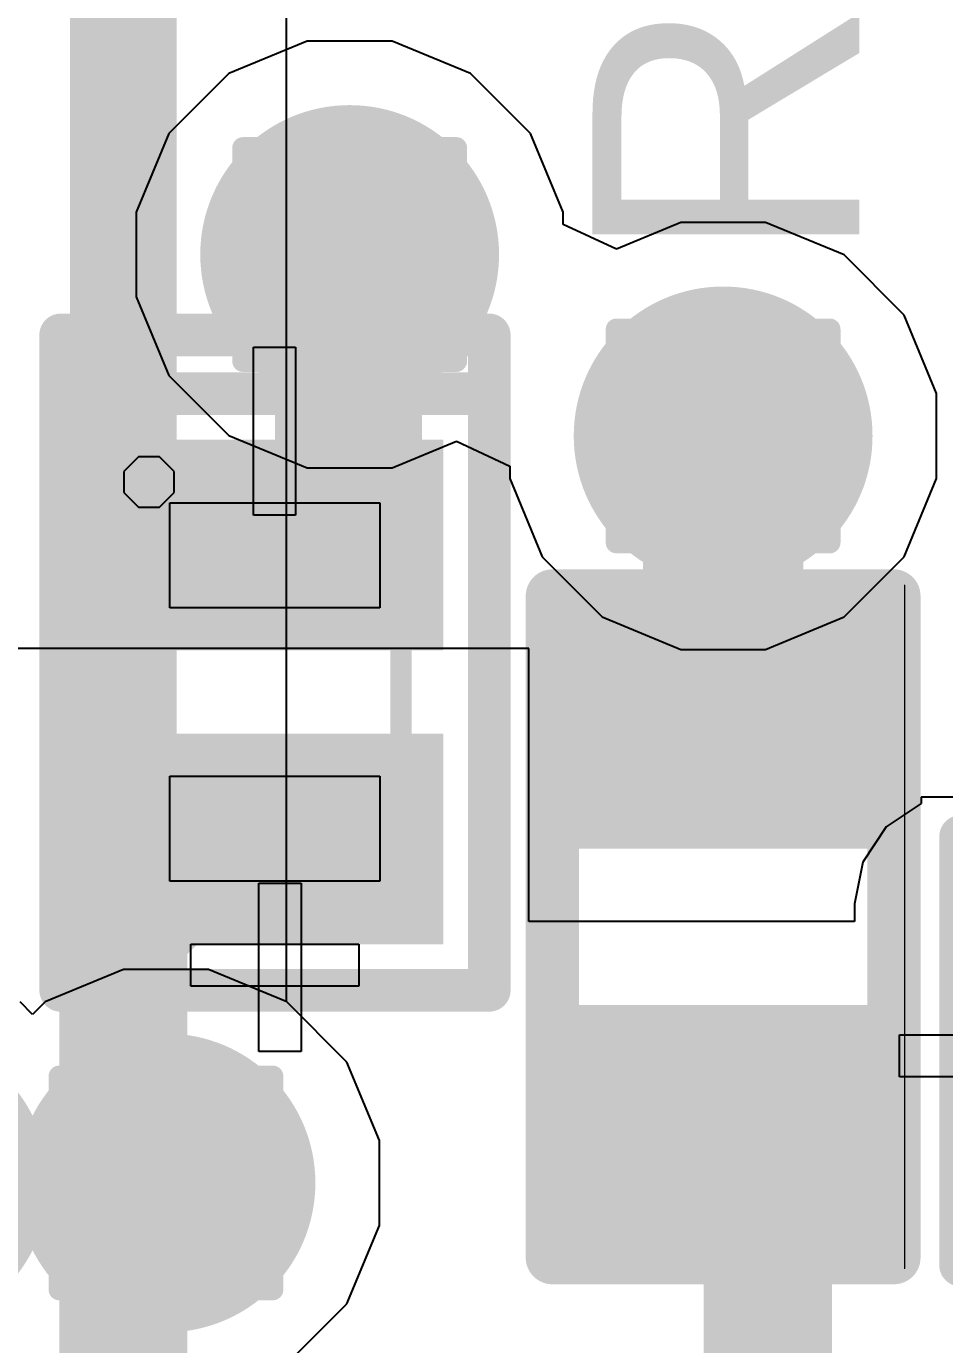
# Model space of a CAD drawing. Header units: inches. Extents: x -13 to 356, y -4 to 120.
# Drawn here: x 10.813 to 12.999, y 4.111 to 7.249 of the extents above; entities that cross this region are included whole.
import ezdxf

# ---------------------------------------------------------------- set-up
doc = ezdxf.new("R2010")
doc.units = ezdxf.units.IN
for name, color, linetype in [('Bottom Layer', 5, 'Continuous'), ('Bottom Solder', 6, 'Continuous'), ('Drill Drawing', 1, 'Continuous'), ('GND', 16, 'Continuous'), ('Mechanical 15', 56, 'Continuous'), ('Mechanical 6', 56, 'Continuous'), ('POWER', 76, 'Continuous'), ('Top Layer', 1, 'Continuous'), ('Top Overlay', 2, 'Continuous'), ('Top Paste', 8, 'Continuous'), ('Top Solder', 216, 'Continuous'), ('Via Holes', 16, 'Continuous')]:
    doc.layers.add(name, color=color, linetype=linetype)
doc.styles.add('Arial', font='', dxfattribs={"height": 0.2})
doc.styles.get('Arial').set_extended_font_data('Arial')

# ---------------------------------------------------------------- blocks, each defined once
blk = doc.blocks.new('R___0402_16')
at = {"layer": 'Top Layer'}
for points in [[(-0.6985, -0.3175), (-0.6985, 0.3175), (-0.2413, 0.3175), (-0.2413, -0.3175)], [(0.2413, -0.3175), (0.2413, 0.3175), (0.6985, 0.3175), (0.6985, -0.3175)]]:
    blk.add_hatch(color=1, dxfattribs=at).paths.add_polyline_path(points)
at = {"layer": 'Top Paste'}
for points in [[(-0.6985, -0.3175), (-0.6985, 0.3175), (-0.2413, 0.3175), (-0.2413, -0.3175)], [(0.2413, -0.3175), (0.2413, 0.3175), (0.6985, 0.3175), (0.6985, -0.3175)]]:
    blk.add_hatch(color=8, dxfattribs=at).paths.add_polyline_path(points)
at = {"layer": 'Top Solder'}
for points in [[(-0.7535, -0.3725), (-0.7535, 0.3725), (-0.1863, 0.3725), (-0.1863, -0.3725)], [(0.1863, -0.3725), (0.1863, 0.3725), (0.7535, 0.3725), (0.7535, -0.3725)]]:
    blk.add_hatch(color=216, dxfattribs=at).paths.add_polyline_path(points)
at = {"layer": 'Top Overlay'}
for points in [[(-0.7874, 0.4064, 0.127, 0.127, 0), (0.7874, 0.4064, 0.127, 0.127, 0)], [(-0.7874, 0.4064, 0.127, 0.127, 0), (-0.7874, -0.4064, 0.127, 0.127, 0)], [(0.7874, 0.4064, 0.127, 0.127, 0), (0.7874, -0.4064, 0.127, 0.127, 0)], [(-0.7874, -0.4064, 0.127, 0.127, 0), (0.7874, -0.4064, 0.127, 0.127, 0)], [(-0.8128, -0.4318, 0.00323, 0.00323, 0), (0.8128, -0.4318, 0.00323, 0.00323, 0)]]:
    blk.add_lwpolyline(points, format="xyseb", dxfattribs=at)
for points in [[(-0.8191, 0.4064, 0.0635, 0.0635, 1), (-0.7556, 0.4064, 0.0635, 0.0635, 1)], [(-0.8191, 0.4064, 0.0635, 0.0635, 1), (-0.7556, 0.4064, 0.0635, 0.0635, 1)], [(0.7556, 0.4064, 0.0635, 0.0635, 1), (0.8191, 0.4064, 0.0635, 0.0635, 1)], [(0.7556, 0.4064, 0.0635, 0.0635, 1), (0.8191, 0.4064, 0.0635, 0.0635, 1)], [(-0.8191, -0.4064, 0.0635, 0.0635, 1), (-0.7556, -0.4064, 0.0635, 0.0635, 1)], [(-0.8191, -0.4064, 0.0635, 0.0635, 1), (-0.7556, -0.4064, 0.0635, 0.0635, 1)], [(0.7556, -0.4064, 0.0635, 0.0635, 1), (0.8191, -0.4064, 0.0635, 0.0635, 1)], [(0.7556, -0.4064, 0.0635, 0.0635, 1), (0.8191, -0.4064, 0.0635, 0.0635, 1)], [(-0.8136, -0.4318, 0.00161, 0.00161, 1), (-0.812, -0.4318, 0.00161, 0.00161, 1)], [(0.812, -0.4318, 0.00161, 0.00161, 1), (0.8136, -0.4318, 0.00161, 0.00161, 1)]]:
    blk.add_lwpolyline(points, format="xyseb", close=True, dxfattribs=at)
blk = doc.blocks.new('X1_DFN1006_2_L1_0_W0_6_RD_54')
at = {"layer": 'Top Layer'}
for points in [[(-0.55, 0.35), (-0.15, 0.35), (-0.15, -0.35), (-0.55, -0.35)], [(0.15, 0.35), (0.55, 0.35), (0.55, -0.35), (0.15, -0.35)]]:
    blk.add_hatch(color=1, dxfattribs=at).paths.add_polyline_path(points)
at = {"layer": 'Top Paste'}
for points in [[(-0.55, 0.35), (-0.15, 0.35), (-0.15, -0.35), (-0.55, -0.35)], [(0.15, 0.35), (0.55, 0.35), (0.55, -0.35), (0.15, -0.35)]]:
    blk.add_hatch(color=8, dxfattribs=at).paths.add_polyline_path(points)
at = {"layer": 'Top Solder'}
for points in [[(-0.6008, 0.4008), (-0.0992, 0.4008), (-0.0992, -0.4008), (-0.6008, -0.4008)], [(0.0992, 0.4008), (0.6008, 0.4008), (0.6008, -0.4008), (0.0992, -0.4008)]]:
    blk.add_hatch(color=216, dxfattribs=at).paths.add_polyline_path(points)
at = {"layer": 'Mechanical 15'}
for p, q in [((-0.4501, -0.25), (-0.4501, 0.25)), ((-0.4501, 0.25), (-0.2001, 0.25)), ((-0.2001, 0.25), (-0.2001, -0.25)), ((0.2, 0.25), (0.2, 0.25)), ((0.2, 0.25), (0.45, 0.25)), ((0.2, -0.25), (0.2, 0.25)), ((0.45, 0.25), (0.45, -0.25)), ((-0.5247, -0.24), (-0.5598, -0.2751)), ((-0.475, -0.24), (-0.5247, -0.24)), ((-0.4399, -0.2751), (-0.475, -0.24)), ((-0.2001, -0.25), (-0.4501, -0.25)), ((-0.2001, -0.25), (-0.2001, -0.25)), ((0.45, -0.25), (0.2, -0.25)), ((-0.5598, -0.2751), (-0.5598, -0.3)), ((-0.4399, -0.3), (-0.4399, -0.2751)), ((-0.5598, -0.3), (-0.5598, -0.3248)), ((-0.4399, -0.3), (-0.4399, -0.3)), ((-0.4399, -0.3248), (-0.4399, -0.3)), ((-0.5598, -0.3248), (-0.5247, -0.3599)), ((-0.475, -0.3599), (-0.4399, -0.3248)), ((-0.5247, -0.3599), (-0.475, -0.3599))]:
    blk.add_line(p, q, dxfattribs=at)
for points in [[(-0.5, -0.3, 0.0508, 0.0508, 0), (-0.5, 0.3, 0.0508, 0.0508, 0)], [(0.5, 0.3, 0.0508, 0.0508, 0), (-0.5, 0.3, 0.0508, 0.0508, 0)], [(0.5, -0.3, 0.0508, 0.0508, 0), (0.5, 0.3, 0.0508, 0.0508, 0)], [(0.5, -0.3, 0.0508, 0.0508, 0), (-0.5, -0.3, 0.0508, 0.0508, 0)]]:
    blk.add_lwpolyline(points, format="xyseb", dxfattribs=at)
for points in [[(-0.5127, 0.3, 0.0254, 0.0254, 1), (-0.4873, 0.3, 0.0254, 0.0254, 1)], [(-0.5127, 0.3, 0.0254, 0.0254, 1), (-0.4873, 0.3, 0.0254, 0.0254, 1)], [(0.4873, 0.3, 0.0254, 0.0254, 1), (0.5127, 0.3, 0.0254, 0.0254, 1)], [(0.4873, 0.3, 0.0254, 0.0254, 1), (0.5127, 0.3, 0.0254, 0.0254, 1)], [(-0.5127, -0.3, 0.0254, 0.0254, 1), (-0.4873, -0.3, 0.0254, 0.0254, 1)], [(-0.5127, -0.3, 0.0254, 0.0254, 1), (-0.4873, -0.3, 0.0254, 0.0254, 1)], [(0.4873, -0.3, 0.0254, 0.0254, 1), (0.5127, -0.3, 0.0254, 0.0254, 1)], [(0.4873, -0.3, 0.0254, 0.0254, 1), (0.5127, -0.3, 0.0254, 0.0254, 1)]]:
    blk.add_lwpolyline(points, format="xyseb", close=True, dxfattribs=at)
at = {"layer": 'Mechanical 6'}
for p, q in [((0.6, -0.2), (0.6, 0.2)), ((0.6, 0.2), (0.7, 0.2)), ((0.7, 0.2), (0.7, -0.2)), ((-0.8211, 0.0492), (-0.8211, 0.0492)), ((-0.8211, 0.0492), (-0.4212, 0.0492)), ((-0.8211, -0.0507), (-0.8211, 0.0492)), ((-0.8211, 0.0492), (-0.8211, 0.0492)), ((-0.4212, 0.0492), (-0.4212, -0.0507)), ((0.4552, 0.062), (0.4552, 0.062)), ((0.4552, 0.062), (0.8552, 0.062)), ((0.4552, -0.038), (0.4552, 0.062)), ((0.4552, 0.062), (0.4552, 0.062)), ((0.8552, 0.062), (0.8552, -0.038)), ((-0.4212, -0.0507), (-0.8211, -0.0507)), ((0.8552, -0.038), (0.4552, -0.038)), ((0.6, -0.2), (0.6, -0.2)), ((0.7, -0.2), (0.6, -0.2)), ((0.6, -0.2), (0.6, -0.2))]:
    blk.add_line(p, q, dxfattribs=at)
at = {"layer": 'Top Overlay'}
for points in [[(0.71, 0.51, 0.1016, 0.1016, 0), (-0.85, 0.51, 0.1016, 0.1016, 0)], [(-0.85, -0.51, 0.1016, 0.1016, 0), (-0.85, 0.51, 0.1016, 0.1016, 0)], [(-0.71, -0.51, 0.1016, 0.1016, 0), (-0.71, 0.51, 0.1016, 0.1016, 0)], [(0.71, -0.51, 0.1016, 0.1016, 0), (0.71, 0.51, 0.1016, 0.1016, 0)], [(0.71, -0.51, 0.1016, 0.1016, 0), (-0.85, -0.51, 0.1016, 0.1016, 0)]]:
    blk.add_lwpolyline(points, format="xyseb", dxfattribs=at)
for points in [[(-0.8754, 0.51, 0.0508, 0.0508, 1), (-0.8246, 0.51, 0.0508, 0.0508, 1)], [(-0.8754, 0.51, 0.0508, 0.0508, 1), (-0.8246, 0.51, 0.0508, 0.0508, 1)], [(-0.7354, 0.51, 0.0508, 0.0508, 1), (-0.6846, 0.51, 0.0508, 0.0508, 1)], [(0.6846, 0.51, 0.0508, 0.0508, 1), (0.7354, 0.51, 0.0508, 0.0508, 1)], [(0.6846, 0.51, 0.0508, 0.0508, 1), (0.7354, 0.51, 0.0508, 0.0508, 1)], [(-0.8754, -0.51, 0.0508, 0.0508, 1), (-0.8246, -0.51, 0.0508, 0.0508, 1)], [(-0.8754, -0.51, 0.0508, 0.0508, 1), (-0.8246, -0.51, 0.0508, 0.0508, 1)], [(-0.7354, -0.51, 0.0508, 0.0508, 1), (-0.6846, -0.51, 0.0508, 0.0508, 1)], [(0.6846, -0.51, 0.0508, 0.0508, 1), (0.7354, -0.51, 0.0508, 0.0508, 1)], [(0.6846, -0.51, 0.0508, 0.0508, 1), (0.7354, -0.51, 0.0508, 0.0508, 1)]]:
    blk.add_lwpolyline(points, format="xyseb", close=True, dxfattribs=at)
blk = doc.blocks.new('X1_DFN1006_2_L1_0_W0_6_RD_55')
at = {"layer": 'Top Layer'}
for points in [[(-0.55, 0.35), (-0.15, 0.35), (-0.15, -0.35), (-0.55, -0.35)], [(0.15, 0.35), (0.55, 0.35), (0.55, -0.35), (0.15, -0.35)]]:
    blk.add_hatch(color=1, dxfattribs=at).paths.add_polyline_path(points)
at = {"layer": 'Top Paste'}
for points in [[(-0.55, 0.35), (-0.15, 0.35), (-0.15, -0.35), (-0.55, -0.35)], [(0.15, 0.35), (0.55, 0.35), (0.55, -0.35), (0.15, -0.35)]]:
    blk.add_hatch(color=8, dxfattribs=at).paths.add_polyline_path(points)
at = {"layer": 'Top Solder'}
for points in [[(-0.6008, 0.4008), (-0.0992, 0.4008), (-0.0992, -0.4008), (-0.6008, -0.4008)], [(0.0992, 0.4008), (0.6008, 0.4008), (0.6008, -0.4008), (0.0992, -0.4008)]]:
    blk.add_hatch(color=216, dxfattribs=at).paths.add_polyline_path(points)
at = {"layer": 'Mechanical 15'}
for p, q in [((-0.4501, -0.25), (-0.4501, 0.25)), ((-0.4501, 0.25), (-0.2001, 0.25)), ((-0.2001, 0.25), (-0.2001, -0.25)), ((0.2, 0.25), (0.2, 0.25)), ((0.2, 0.25), (0.45, 0.25)), ((0.2, -0.25), (0.2, 0.25)), ((0.45, 0.25), (0.45, -0.25)), ((-0.5247, -0.24), (-0.5598, -0.2751)), ((-0.475, -0.24), (-0.5247, -0.24)), ((-0.4399, -0.2751), (-0.475, -0.24)), ((-0.2001, -0.25), (-0.4501, -0.25)), ((-0.2001, -0.25), (-0.2001, -0.25)), ((0.45, -0.25), (0.2, -0.25)), ((-0.5598, -0.2751), (-0.5598, -0.3)), ((-0.4399, -0.3), (-0.4399, -0.2751)), ((-0.5598, -0.3), (-0.5598, -0.3248)), ((-0.4399, -0.3), (-0.4399, -0.3)), ((-0.4399, -0.3248), (-0.4399, -0.3)), ((-0.5598, -0.3248), (-0.5247, -0.3599)), ((-0.475, -0.3599), (-0.4399, -0.3248)), ((-0.5247, -0.3599), (-0.475, -0.3599))]:
    blk.add_line(p, q, dxfattribs=at)
for points in [[(-0.5, 0.3, 0.0508, 0.0508, 0), (-0.5, -0.3, 0.0508, 0.0508, 0)], [(0.5, 0.3, 0.0508, 0.0508, 0), (-0.5, 0.3, 0.0508, 0.0508, 0)], [(0.5, 0.3, 0.0508, 0.0508, 0), (0.5, -0.3, 0.0508, 0.0508, 0)], [(0.5, -0.3, 0.0508, 0.0508, 0), (-0.5, -0.3, 0.0508, 0.0508, 0)]]:
    blk.add_lwpolyline(points, format="xyseb", dxfattribs=at)
for points in [[(-0.5127, 0.3, 0.0254, 0.0254, 1), (-0.4873, 0.3, 0.0254, 0.0254, 1)], [(-0.5127, 0.3, 0.0254, 0.0254, 1), (-0.4873, 0.3, 0.0254, 0.0254, 1)], [(0.4873, 0.3, 0.0254, 0.0254, 1), (0.5127, 0.3, 0.0254, 0.0254, 1)], [(0.4873, 0.3, 0.0254, 0.0254, 1), (0.5127, 0.3, 0.0254, 0.0254, 1)], [(-0.5127, -0.3, 0.0254, 0.0254, 1), (-0.4873, -0.3, 0.0254, 0.0254, 1)], [(-0.5127, -0.3, 0.0254, 0.0254, 1), (-0.4873, -0.3, 0.0254, 0.0254, 1)], [(0.4873, -0.3, 0.0254, 0.0254, 1), (0.5127, -0.3, 0.0254, 0.0254, 1)], [(0.4873, -0.3, 0.0254, 0.0254, 1), (0.5127, -0.3, 0.0254, 0.0254, 1)]]:
    blk.add_lwpolyline(points, format="xyseb", close=True, dxfattribs=at)
at = {"layer": 'Mechanical 6'}
for p, q in [((0.6, -0.2), (0.6, 0.2)), ((0.6, 0.2), (0.7, 0.2)), ((0.7, 0.2), (0.7, -0.2)), ((-0.8211, 0.0492), (-0.8211, 0.0492)), ((-0.8211, 0.0492), (-0.4212, 0.0492)), ((-0.8211, -0.0507), (-0.8211, 0.0492)), ((-0.8211, 0.0492), (-0.8211, 0.0492)), ((-0.4212, 0.0492), (-0.4212, -0.0507)), ((0.4552, 0.062), (0.4552, 0.062)), ((0.4552, 0.062), (0.8552, 0.062)), ((0.4552, -0.038), (0.4552, 0.062)), ((0.4552, 0.062), (0.4552, 0.062)), ((0.8552, 0.062), (0.8552, -0.038)), ((-0.4212, -0.0507), (-0.8211, -0.0507)), ((0.8552, -0.038), (0.4552, -0.038)), ((0.6, -0.2), (0.6, -0.2)), ((0.7, -0.2), (0.6, -0.2)), ((0.6, -0.2), (0.6, -0.2))]:
    blk.add_line(p, q, dxfattribs=at)
at = {"layer": 'Top Overlay'}
for points in [[(0.71, 0.51, 0.1016, 0.1016, 0), (-0.85, 0.51, 0.1016, 0.1016, 0)], [(-0.85, 0.51, 0.1016, 0.1016, 0), (-0.85, -0.51, 0.1016, 0.1016, 0)], [(-0.71, -0.51, 0.1016, 0.1016, 0), (-0.71, 0.51, 0.1016, 0.1016, 0)], [(0.71, 0.51, 0.1016, 0.1016, 0), (0.71, -0.51, 0.1016, 0.1016, 0)], [(0.71, -0.51, 0.1016, 0.1016, 0), (-0.85, -0.51, 0.1016, 0.1016, 0)]]:
    blk.add_lwpolyline(points, format="xyseb", dxfattribs=at)
for points in [[(-0.8754, 0.51, 0.0508, 0.0508, 1), (-0.8246, 0.51, 0.0508, 0.0508, 1)], [(-0.8754, 0.51, 0.0508, 0.0508, 1), (-0.8246, 0.51, 0.0508, 0.0508, 1)], [(-0.7354, 0.51, 0.0508, 0.0508, 1), (-0.6846, 0.51, 0.0508, 0.0508, 1)], [(0.6846, 0.51, 0.0508, 0.0508, 1), (0.7354, 0.51, 0.0508, 0.0508, 1)], [(0.6846, 0.51, 0.0508, 0.0508, 1), (0.7354, 0.51, 0.0508, 0.0508, 1)], [(-0.8754, -0.51, 0.0508, 0.0508, 1), (-0.8246, -0.51, 0.0508, 0.0508, 1)], [(-0.8754, -0.51, 0.0508, 0.0508, 1), (-0.8246, -0.51, 0.0508, 0.0508, 1)], [(-0.7354, -0.51, 0.0508, 0.0508, 1), (-0.6846, -0.51, 0.0508, 0.0508, 1)], [(0.6846, -0.51, 0.0508, 0.0508, 1), (0.7354, -0.51, 0.0508, 0.0508, 1)], [(0.6846, -0.51, 0.0508, 0.0508, 1), (0.7354, -0.51, 0.0508, 0.0508, 1)]]:
    blk.add_lwpolyline(points, format="xyseb", close=True, dxfattribs=at)

msp = doc.modelspace()

# ---------------------------------------------------------------- hatches: boundary and pattern name
at = {"layer": 'Bottom Layer'}
h = msp.add_hatch(color=5, dxfattribs=at)
edge = h.paths.add_edge_path()
edge.add_arc((11.5824, 6.7056), 0.254, 0, 360)
h = msp.add_hatch(color=5, dxfattribs=at)
edge = h.paths.add_edge_path()
edge.add_arc((12.4714, 6.2738), 0.254, 0, 360)
h = msp.add_hatch(color=5, dxfattribs=at)
edge = h.paths.add_edge_path()
edge.add_arc((11.1452, 4.4958), 0.254, 0, 360)
at = {"layer": 'Bottom Solder'}
h = msp.add_hatch(color=6, dxfattribs=at)
edge = h.paths.add_edge_path()
edge.add_arc((11.5824, 6.7056), 0.3556, 0, 360)
h = msp.add_hatch(color=6, dxfattribs=at)
edge = h.paths.add_edge_path()
edge.add_arc((12.4714, 6.2738), 0.3556, 0, 360)
h = msp.add_hatch(color=6, dxfattribs=at)
edge = h.paths.add_edge_path()
edge.add_arc((10.5102, 4.4958), 0.3556, 0, 360)
h = msp.add_hatch(color=6, dxfattribs=at)
edge = h.paths.add_edge_path()
edge.add_arc((11.1452, 4.4958), 0.3556, 0, 360)
at = {"layer": 'GND'}
h = msp.add_hatch(color=16, dxfattribs=at)
edge = h.paths.add_edge_path()
edge.add_arc((11.5824, 6.7056), 0.254, 0, 360)
h = msp.add_hatch(color=16, dxfattribs=at)
edge = h.paths.add_edge_path()
edge.add_arc((12.4714, 6.2738), 0.254, 0, 360)
h = msp.add_hatch(color=16, dxfattribs=at)
edge = h.paths.add_edge_path()
edge.add_arc((11.1452, 4.4958), 0.254, 0, 360)
at = {"layer": 'POWER'}
h = msp.add_hatch(color=76, dxfattribs=at)
edge = h.paths.add_edge_path()
edge.add_arc((11.5824, 6.7056), 0.254, 0, 360)
h = msp.add_hatch(color=76, dxfattribs=at)
edge = h.paths.add_edge_path()
edge.add_arc((12.4714, 6.2738), 0.254, 0, 360)
h = msp.add_hatch(color=76, dxfattribs=at)
edge = h.paths.add_edge_path()
edge.add_arc((11.1452, 4.4958), 0.254, 0, 360)
at = {"layer": 'Top Layer'}
h = msp.add_hatch(color=1, dxfattribs=at)
edge = h.paths.add_edge_path()
edge.add_arc((11.5824, 6.7056), 0.254, 0, 360)
msp.add_hatch(color=1, dxfattribs=at).paths.add_polyline_path([(11.7546, 6.7056), (11.4046, 6.7056), (11.4046, 5.8142), (11.7546, 5.8142)])
h = msp.add_hatch(color=1, dxfattribs=at)
edge = h.paths.add_edge_path()
edge.add_arc((12.4714, 6.2738), 0.254, 0, 360)
h = msp.add_hatch(color=1, dxfattribs=at)
edge = h.paths.add_edge_path()
edge.add_arc((11.1452, 4.4958), 0.254, 0, 360)
at = {"layer": 'Top Solder'}
h = msp.add_hatch(color=216, dxfattribs=at)
edge = h.paths.add_edge_path()
edge.add_arc((11.5824, 6.7056), 0.3556, 0, 360)
h = msp.add_hatch(color=216, dxfattribs=at)
edge = h.paths.add_edge_path()
edge.add_arc((12.4714, 6.2738), 0.3556, 0, 360)
h = msp.add_hatch(color=216, dxfattribs=at)
edge = h.paths.add_edge_path()
edge.add_arc((10.5102, 4.4958), 0.3556, 0, 360)
h = msp.add_hatch(color=216, dxfattribs=at)
edge = h.paths.add_edge_path()
edge.add_arc((11.1452, 4.4958), 0.3556, 0, 360)
at = {"layer": 'Via Holes'}
h = msp.add_hatch(color=7, dxfattribs=at)
edge = h.paths.add_edge_path()
edge.add_arc((11.5824, 6.7056), 0.127, 0, 360)
h = msp.add_hatch(color=7, dxfattribs=at)
edge = h.paths.add_edge_path()
edge.add_arc((12.4714, 6.2738), 0.127, 0, 360)
h = msp.add_hatch(color=7, dxfattribs=at)
edge = h.paths.add_edge_path()
edge.add_arc((11.1452, 4.4958), 0.127, 0, 360)

# ---------------------------------------------------------------- linework, layer by layer
at = {"layer": 'Bottom Layer'}
for p, q in [((11.4321, 4.9268), (11.4321, 7.4107)), ((11.433, 4.9265), (11.4321, 4.9268)), ((11.5759, 4.7836), (11.433, 4.9265)), ((11.6532, 4.5968), (11.5759, 4.7836)), ((11.6532, 4.3948), (11.6532, 4.5968)), ((11.5759, 4.208), (11.6532, 4.3948)), ((11.433, 4.0651), (11.5759, 4.208))]:
    msp.add_line(p, q, dxfattribs=at)
for points in [[(11.0436, 4.6524, 0.254, 0.254, 0), (11.0436, 7.4107, 0.254, 0.254, 0)], [(11.0436, 4.6524, 0.254, 0.254, 0), (11.1452, 4.5508, 0.254, 0.254, 0)], [(11.1452, 4.4958, 0.254, 0.254, 0), (11.1452, 4.5508, 0.254, 0.254, 0)]]:
    msp.add_lwpolyline(points, format="xyseb", dxfattribs=at)
for points in [[(10.9801, 4.6524, 0.127, 0.127, 1), (11.1071, 4.6524, 0.127, 0.127, 1)], [(10.9801, 4.6524, 0.127, 0.127, 1), (11.1071, 4.6524, 0.127, 0.127, 1)], [(11.0817, 4.5508, 0.127, 0.127, 1), (11.2087, 4.5508, 0.127, 0.127, 1)], [(11.0817, 4.5508, 0.127, 0.127, 1), (11.2087, 4.5508, 0.127, 0.127, 1)], [(11.0817, 4.4958, 0.127, 0.127, 1), (11.2087, 4.4958, 0.127, 0.127, 1)]]:
    msp.add_lwpolyline(points, format="xyseb", close=True, dxfattribs=at)
at = {"layer": 'Drill Drawing'}
for points in [[(11.3284, 6.8326, 0.0508, 0.0508, 0), (11.3284, 6.9596, 0.0508, 0.0508, 0)], [(11.3284, 6.9596, 0.0508, 0.0508, 0), (11.4554, 6.9596, 0.0508, 0.0508, 0)], [(11.4554, 6.9596, 0.0508, 0.0508, 0), (11.5824, 6.8326, 0.0508, 0.0508, 0)], [(11.5824, 6.8326, 0.0508, 0.0508, 0), (11.7094, 6.9596, 0.0508, 0.0508, 0)], [(11.7094, 6.9596, 0.0508, 0.0508, 0), (11.8364, 6.9596, 0.0508, 0.0508, 0)], [(11.8364, 6.8326, 0.0508, 0.0508, 0), (11.8364, 6.9596, 0.0508, 0.0508, 0)], [(11.3284, 6.8326, 0.0508, 0.0508, 0), (11.4554, 6.7056, 0.0508, 0.0508, 0)], [(11.7094, 6.7056, 0.0508, 0.0508, 0), (11.8364, 6.8326, 0.0508, 0.0508, 0)], [(11.3284, 6.5786, 0.0508, 0.0508, 0), (11.4554, 6.7056, 0.0508, 0.0508, 0)], [(11.7094, 6.7056, 0.0508, 0.0508, 0), (11.8364, 6.5786, 0.0508, 0.0508, 0)], [(11.3284, 6.4516, 0.0508, 0.0508, 0), (11.3284, 6.5786, 0.0508, 0.0508, 0)], [(11.4554, 6.4516, 0.0508, 0.0508, 0), (11.5824, 6.5786, 0.0508, 0.0508, 0)], [(11.5824, 6.5786, 0.0508, 0.0508, 0), (11.7094, 6.4516, 0.0508, 0.0508, 0)], [(11.8364, 6.4516, 0.0508, 0.0508, 0), (11.8364, 6.5786, 0.0508, 0.0508, 0)], [(12.2174, 6.4008, 0.0508, 0.0508, 0), (12.2174, 6.5278, 0.0508, 0.0508, 0)], [(12.2174, 6.5278, 0.0508, 0.0508, 0), (12.3444, 6.5278, 0.0508, 0.0508, 0)], [(12.3444, 6.5278, 0.0508, 0.0508, 0), (12.4714, 6.4008, 0.0508, 0.0508, 0)], [(12.4714, 6.4008, 0.0508, 0.0508, 0), (12.5984, 6.5278, 0.0508, 0.0508, 0)], [(12.5984, 6.5278, 0.0508, 0.0508, 0), (12.7254, 6.5278, 0.0508, 0.0508, 0)], [(12.7254, 6.4008, 0.0508, 0.0508, 0), (12.7254, 6.5278, 0.0508, 0.0508, 0)], [(11.3284, 6.4516, 0.0508, 0.0508, 0), (11.4554, 6.4516, 0.0508, 0.0508, 0)], [(11.7094, 6.4516, 0.0508, 0.0508, 0), (11.8364, 6.4516, 0.0508, 0.0508, 0)], [(12.2174, 6.4008, 0.0508, 0.0508, 0), (12.3444, 6.2738, 0.0508, 0.0508, 0)], [(12.5984, 6.2738, 0.0508, 0.0508, 0), (12.7254, 6.4008, 0.0508, 0.0508, 0)], [(12.2174, 6.1468, 0.0508, 0.0508, 0), (12.3444, 6.2738, 0.0508, 0.0508, 0)], [(12.5984, 6.2738, 0.0508, 0.0508, 0), (12.7254, 6.1468, 0.0508, 0.0508, 0)], [(12.2174, 6.0198, 0.0508, 0.0508, 0), (12.2174, 6.1468, 0.0508, 0.0508, 0)], [(12.3444, 6.0198, 0.0508, 0.0508, 0), (12.4714, 6.1468, 0.0508, 0.0508, 0)], [(12.4714, 6.1468, 0.0508, 0.0508, 0), (12.5984, 6.0198, 0.0508, 0.0508, 0)], [(12.7254, 6.0198, 0.0508, 0.0508, 0), (12.7254, 6.1468, 0.0508, 0.0508, 0)], [(12.2174, 6.0198, 0.0508, 0.0508, 0), (12.3444, 6.0198, 0.0508, 0.0508, 0)], [(12.5984, 6.0198, 0.0508, 0.0508, 0), (12.7254, 6.0198, 0.0508, 0.0508, 0)], [(10.8912, 4.6228, 0.0508, 0.0508, 0), (10.8912, 4.7498, 0.0508, 0.0508, 0)], [(10.8912, 4.7498, 0.0508, 0.0508, 0), (11.0182, 4.7498, 0.0508, 0.0508, 0)], [(11.0182, 4.7498, 0.0508, 0.0508, 0), (11.1452, 4.6228, 0.0508, 0.0508, 0)], [(11.1452, 4.6228, 0.0508, 0.0508, 0), (11.2722, 4.7498, 0.0508, 0.0508, 0)], [(11.2722, 4.7498, 0.0508, 0.0508, 0), (11.3992, 4.7498, 0.0508, 0.0508, 0)], [(11.3992, 4.6228, 0.0508, 0.0508, 0), (11.3992, 4.7498, 0.0508, 0.0508, 0)], [(10.8912, 4.6228, 0.0508, 0.0508, 0), (11.0182, 4.4958, 0.0508, 0.0508, 0)], [(11.2722, 4.4958, 0.0508, 0.0508, 0), (11.3992, 4.6228, 0.0508, 0.0508, 0)], [(10.8912, 4.3688, 0.0508, 0.0508, 0), (11.0182, 4.4958, 0.0508, 0.0508, 0)], [(11.2722, 4.4958, 0.0508, 0.0508, 0), (11.3992, 4.3688, 0.0508, 0.0508, 0)], [(10.8912, 4.2418, 0.0508, 0.0508, 0), (10.8912, 4.3688, 0.0508, 0.0508, 0)], [(11.0182, 4.2418, 0.0508, 0.0508, 0), (11.1452, 4.3688, 0.0508, 0.0508, 0)], [(11.1452, 4.3688, 0.0508, 0.0508, 0), (11.2722, 4.2418, 0.0508, 0.0508, 0)], [(11.3992, 4.2418, 0.0508, 0.0508, 0), (11.3992, 4.3688, 0.0508, 0.0508, 0)], [(10.8912, 4.2418, 0.0508, 0.0508, 0), (11.0182, 4.2418, 0.0508, 0.0508, 0)], [(11.2722, 4.2418, 0.0508, 0.0508, 0), (11.3992, 4.2418, 0.0508, 0.0508, 0)]]:
    msp.add_lwpolyline(points, format="xyseb", dxfattribs=at)
for points in [[(11.3157, 6.9596, 0.0254, 0.0254, 1), (11.3411, 6.9596, 0.0254, 0.0254, 1)], [(11.3157, 6.9596, 0.0254, 0.0254, 1), (11.3411, 6.9596, 0.0254, 0.0254, 1)], [(11.4427, 6.9596, 0.0254, 0.0254, 1), (11.4681, 6.9596, 0.0254, 0.0254, 1)], [(11.4427, 6.9596, 0.0254, 0.0254, 1), (11.4681, 6.9596, 0.0254, 0.0254, 1)], [(11.6967, 6.9596, 0.0254, 0.0254, 1), (11.7221, 6.9596, 0.0254, 0.0254, 1)], [(11.6967, 6.9596, 0.0254, 0.0254, 1), (11.7221, 6.9596, 0.0254, 0.0254, 1)], [(11.8237, 6.9596, 0.0254, 0.0254, 1), (11.8491, 6.9596, 0.0254, 0.0254, 1)], [(11.8237, 6.9596, 0.0254, 0.0254, 1), (11.8491, 6.9596, 0.0254, 0.0254, 1)], [(11.3157, 6.8326, 0.0254, 0.0254, 1), (11.3411, 6.8326, 0.0254, 0.0254, 1)], [(11.3157, 6.8326, 0.0254, 0.0254, 1), (11.3411, 6.8326, 0.0254, 0.0254, 1)], [(11.5697, 6.8326, 0.0254, 0.0254, 1), (11.5951, 6.8326, 0.0254, 0.0254, 1)], [(11.5697, 6.8326, 0.0254, 0.0254, 1), (11.5951, 6.8326, 0.0254, 0.0254, 1)], [(11.8237, 6.8326, 0.0254, 0.0254, 1), (11.8491, 6.8326, 0.0254, 0.0254, 1)], [(11.8237, 6.8326, 0.0254, 0.0254, 1), (11.8491, 6.8326, 0.0254, 0.0254, 1)], [(11.4427, 6.7056, 0.0254, 0.0254, 1), (11.4681, 6.7056, 0.0254, 0.0254, 1)], [(11.4427, 6.7056, 0.0254, 0.0254, 1), (11.4681, 6.7056, 0.0254, 0.0254, 1)], [(11.6967, 6.7056, 0.0254, 0.0254, 1), (11.7221, 6.7056, 0.0254, 0.0254, 1)], [(11.6967, 6.7056, 0.0254, 0.0254, 1), (11.7221, 6.7056, 0.0254, 0.0254, 1)], [(11.3157, 6.5786, 0.0254, 0.0254, 1), (11.3411, 6.5786, 0.0254, 0.0254, 1)], [(11.3157, 6.5786, 0.0254, 0.0254, 1), (11.3411, 6.5786, 0.0254, 0.0254, 1)], [(11.5697, 6.5786, 0.0254, 0.0254, 1), (11.5951, 6.5786, 0.0254, 0.0254, 1)], [(11.5697, 6.5786, 0.0254, 0.0254, 1), (11.5951, 6.5786, 0.0254, 0.0254, 1)], [(11.8237, 6.5786, 0.0254, 0.0254, 1), (11.8491, 6.5786, 0.0254, 0.0254, 1)], [(11.8237, 6.5786, 0.0254, 0.0254, 1), (11.8491, 6.5786, 0.0254, 0.0254, 1)], [(12.2047, 6.5278, 0.0254, 0.0254, 1), (12.2301, 6.5278, 0.0254, 0.0254, 1)], [(12.2047, 6.5278, 0.0254, 0.0254, 1), (12.2301, 6.5278, 0.0254, 0.0254, 1)], [(12.3317, 6.5278, 0.0254, 0.0254, 1), (12.3571, 6.5278, 0.0254, 0.0254, 1)], [(12.3317, 6.5278, 0.0254, 0.0254, 1), (12.3571, 6.5278, 0.0254, 0.0254, 1)], [(12.5857, 6.5278, 0.0254, 0.0254, 1), (12.6111, 6.5278, 0.0254, 0.0254, 1)], [(12.5857, 6.5278, 0.0254, 0.0254, 1), (12.6111, 6.5278, 0.0254, 0.0254, 1)], [(12.7127, 6.5278, 0.0254, 0.0254, 1), (12.7381, 6.5278, 0.0254, 0.0254, 1)], [(12.7127, 6.5278, 0.0254, 0.0254, 1), (12.7381, 6.5278, 0.0254, 0.0254, 1)], [(11.3157, 6.4516, 0.0254, 0.0254, 1), (11.3411, 6.4516, 0.0254, 0.0254, 1)], [(11.3157, 6.4516, 0.0254, 0.0254, 1), (11.3411, 6.4516, 0.0254, 0.0254, 1)], [(11.4427, 6.4516, 0.0254, 0.0254, 1), (11.4681, 6.4516, 0.0254, 0.0254, 1)], [(11.4427, 6.4516, 0.0254, 0.0254, 1), (11.4681, 6.4516, 0.0254, 0.0254, 1)], [(11.6967, 6.4516, 0.0254, 0.0254, 1), (11.7221, 6.4516, 0.0254, 0.0254, 1)], [(11.6967, 6.4516, 0.0254, 0.0254, 1), (11.7221, 6.4516, 0.0254, 0.0254, 1)], [(11.8237, 6.4516, 0.0254, 0.0254, 1), (11.8491, 6.4516, 0.0254, 0.0254, 1)], [(11.8237, 6.4516, 0.0254, 0.0254, 1), (11.8491, 6.4516, 0.0254, 0.0254, 1)], [(12.2047, 6.4008, 0.0254, 0.0254, 1), (12.2301, 6.4008, 0.0254, 0.0254, 1)], [(12.2047, 6.4008, 0.0254, 0.0254, 1), (12.2301, 6.4008, 0.0254, 0.0254, 1)], [(12.4587, 6.4008, 0.0254, 0.0254, 1), (12.4841, 6.4008, 0.0254, 0.0254, 1)], [(12.4587, 6.4008, 0.0254, 0.0254, 1), (12.4841, 6.4008, 0.0254, 0.0254, 1)], [(12.7127, 6.4008, 0.0254, 0.0254, 1), (12.7381, 6.4008, 0.0254, 0.0254, 1)], [(12.7127, 6.4008, 0.0254, 0.0254, 1), (12.7381, 6.4008, 0.0254, 0.0254, 1)], [(12.3317, 6.2738, 0.0254, 0.0254, 1), (12.3571, 6.2738, 0.0254, 0.0254, 1)], [(12.3317, 6.2738, 0.0254, 0.0254, 1), (12.3571, 6.2738, 0.0254, 0.0254, 1)], [(12.5857, 6.2738, 0.0254, 0.0254, 1), (12.6111, 6.2738, 0.0254, 0.0254, 1)], [(12.5857, 6.2738, 0.0254, 0.0254, 1), (12.6111, 6.2738, 0.0254, 0.0254, 1)], [(12.2047, 6.1468, 0.0254, 0.0254, 1), (12.2301, 6.1468, 0.0254, 0.0254, 1)], [(12.2047, 6.1468, 0.0254, 0.0254, 1), (12.2301, 6.1468, 0.0254, 0.0254, 1)], [(12.4587, 6.1468, 0.0254, 0.0254, 1), (12.4841, 6.1468, 0.0254, 0.0254, 1)], [(12.4587, 6.1468, 0.0254, 0.0254, 1), (12.4841, 6.1468, 0.0254, 0.0254, 1)], [(12.7127, 6.1468, 0.0254, 0.0254, 1), (12.7381, 6.1468, 0.0254, 0.0254, 1)], [(12.7127, 6.1468, 0.0254, 0.0254, 1), (12.7381, 6.1468, 0.0254, 0.0254, 1)], [(12.2047, 6.0198, 0.0254, 0.0254, 1), (12.2301, 6.0198, 0.0254, 0.0254, 1)], [(12.2047, 6.0198, 0.0254, 0.0254, 1), (12.2301, 6.0198, 0.0254, 0.0254, 1)], [(12.3317, 6.0198, 0.0254, 0.0254, 1), (12.3571, 6.0198, 0.0254, 0.0254, 1)], [(12.3317, 6.0198, 0.0254, 0.0254, 1), (12.3571, 6.0198, 0.0254, 0.0254, 1)], [(12.5857, 6.0198, 0.0254, 0.0254, 1), (12.6111, 6.0198, 0.0254, 0.0254, 1)], [(12.5857, 6.0198, 0.0254, 0.0254, 1), (12.6111, 6.0198, 0.0254, 0.0254, 1)], [(12.7127, 6.0198, 0.0254, 0.0254, 1), (12.7381, 6.0198, 0.0254, 0.0254, 1)], [(12.7127, 6.0198, 0.0254, 0.0254, 1), (12.7381, 6.0198, 0.0254, 0.0254, 1)], [(10.8785, 4.7498, 0.0254, 0.0254, 1), (10.9039, 4.7498, 0.0254, 0.0254, 1)], [(10.8785, 4.7498, 0.0254, 0.0254, 1), (10.9039, 4.7498, 0.0254, 0.0254, 1)], [(11.0055, 4.7498, 0.0254, 0.0254, 1), (11.0309, 4.7498, 0.0254, 0.0254, 1)], [(11.0055, 4.7498, 0.0254, 0.0254, 1), (11.0309, 4.7498, 0.0254, 0.0254, 1)], [(11.2595, 4.7498, 0.0254, 0.0254, 1), (11.2849, 4.7498, 0.0254, 0.0254, 1)], [(11.2595, 4.7498, 0.0254, 0.0254, 1), (11.2849, 4.7498, 0.0254, 0.0254, 1)], [(11.3865, 4.7498, 0.0254, 0.0254, 1), (11.4119, 4.7498, 0.0254, 0.0254, 1)], [(11.3865, 4.7498, 0.0254, 0.0254, 1), (11.4119, 4.7498, 0.0254, 0.0254, 1)], [(10.8785, 4.6228, 0.0254, 0.0254, 1), (10.9039, 4.6228, 0.0254, 0.0254, 1)], [(10.8785, 4.6228, 0.0254, 0.0254, 1), (10.9039, 4.6228, 0.0254, 0.0254, 1)], [(11.1325, 4.6228, 0.0254, 0.0254, 1), (11.1579, 4.6228, 0.0254, 0.0254, 1)], [(11.1325, 4.6228, 0.0254, 0.0254, 1), (11.1579, 4.6228, 0.0254, 0.0254, 1)], [(11.3865, 4.6228, 0.0254, 0.0254, 1), (11.4119, 4.6228, 0.0254, 0.0254, 1)], [(11.3865, 4.6228, 0.0254, 0.0254, 1), (11.4119, 4.6228, 0.0254, 0.0254, 1)], [(11.0055, 4.4958, 0.0254, 0.0254, 1), (11.0309, 4.4958, 0.0254, 0.0254, 1)], [(11.0055, 4.4958, 0.0254, 0.0254, 1), (11.0309, 4.4958, 0.0254, 0.0254, 1)], [(11.2595, 4.4958, 0.0254, 0.0254, 1), (11.2849, 4.4958, 0.0254, 0.0254, 1)], [(11.2595, 4.4958, 0.0254, 0.0254, 1), (11.2849, 4.4958, 0.0254, 0.0254, 1)], [(10.8785, 4.3688, 0.0254, 0.0254, 1), (10.9039, 4.3688, 0.0254, 0.0254, 1)], [(10.8785, 4.3688, 0.0254, 0.0254, 1), (10.9039, 4.3688, 0.0254, 0.0254, 1)], [(11.1325, 4.3688, 0.0254, 0.0254, 1), (11.1579, 4.3688, 0.0254, 0.0254, 1)], [(11.1325, 4.3688, 0.0254, 0.0254, 1), (11.1579, 4.3688, 0.0254, 0.0254, 1)], [(11.3865, 4.3688, 0.0254, 0.0254, 1), (11.4119, 4.3688, 0.0254, 0.0254, 1)], [(11.3865, 4.3688, 0.0254, 0.0254, 1), (11.4119, 4.3688, 0.0254, 0.0254, 1)], [(10.8785, 4.2418, 0.0254, 0.0254, 1), (10.9039, 4.2418, 0.0254, 0.0254, 1)], [(10.8785, 4.2418, 0.0254, 0.0254, 1), (10.9039, 4.2418, 0.0254, 0.0254, 1)], [(11.0055, 4.2418, 0.0254, 0.0254, 1), (11.0309, 4.2418, 0.0254, 0.0254, 1)], [(11.0055, 4.2418, 0.0254, 0.0254, 1), (11.0309, 4.2418, 0.0254, 0.0254, 1)], [(11.2595, 4.2418, 0.0254, 0.0254, 1), (11.2849, 4.2418, 0.0254, 0.0254, 1)], [(11.2595, 4.2418, 0.0254, 0.0254, 1), (11.2849, 4.2418, 0.0254, 0.0254, 1)], [(11.3865, 4.2418, 0.0254, 0.0254, 1), (11.4119, 4.2418, 0.0254, 0.0254, 1)], [(11.3865, 4.2418, 0.0254, 0.0254, 1), (11.4119, 4.2418, 0.0254, 0.0254, 1)]]:
    msp.add_lwpolyline(points, format="xyseb", close=True, dxfattribs=at)
at = {"layer": 'GND'}
for p, q in [((11.0442, 5.0038), (10.8575, 4.9265)), ((11.2463, 5.0038), (11.0442, 5.0038)), ((11.433, 4.9265), (11.2463, 5.0038)), ((10.8277, 4.8967), (10.798, 4.9265)), ((10.8575, 4.9265), (10.8277, 4.8967)), ((11.5759, 4.7836), (11.433, 4.9265)), ((11.6532, 4.5968), (11.5759, 4.7836)), ((11.6532, 4.3948), (11.6532, 4.5968)), ((11.5759, 4.208), (11.6532, 4.3948)), ((11.433, 4.0651), (11.5759, 4.208))]:
    msp.add_line(p, q, dxfattribs=at)
at = {"layer": 'POWER'}
for p, q in [((11.4814, 7.2136), (11.2946, 7.1363)), ((11.6834, 7.2136), (11.4814, 7.2136)), ((11.8702, 7.1363), (11.6834, 7.2136)), ((11.2946, 7.1363), (11.1517, 6.9934)), ((12.0131, 6.9934), (11.8702, 7.1363)), ((11.1517, 6.9934), (11.0744, 6.8066)), ((12.0904, 6.8066), (12.0131, 6.9934)), ((11.0744, 6.8066), (11.0744, 6.6046)), ((12.0904, 6.7772), (12.0904, 6.8066)), ((12.3704, 6.7818), (12.2174, 6.7184)), ((12.5724, 6.7818), (12.3704, 6.7818)), ((12.7592, 6.7045), (12.5724, 6.7818)), ((12.2174, 6.7184), (12.0904, 6.7772)), ((12.9021, 6.5616), (12.7592, 6.7045)), ((11.0744, 6.6046), (11.1517, 6.4178)), ((12.9794, 6.3748), (12.9021, 6.5616)), ((11.1517, 6.4178), (11.2946, 6.2749)), ((12.9794, 6.1728), (12.9794, 6.3748)), ((11.2946, 6.2749), (11.4814, 6.1976)), ((11.6834, 6.1976), (11.8364, 6.261)), ((11.8364, 6.261), (11.9634, 6.2022)), ((11.4814, 6.1976), (11.6834, 6.1976)), ((11.9634, 6.2022), (11.9634, 6.1728)), ((11.9634, 6.1728), (12.0407, 5.986)), ((12.9021, 5.986), (12.9794, 6.1728)), ((12.0407, 5.986), (12.1836, 5.8431)), ((12.7592, 5.8431), (12.9021, 5.986)), ((12.1836, 5.8431), (12.3704, 5.7658)), ((12.5724, 5.7658), (12.7592, 5.8431)), ((12.3704, 5.7658), (12.5724, 5.7658)), ((11.0442, 5.0038), (10.8575, 4.9265)), ((11.2463, 5.0038), (11.0442, 5.0038)), ((11.433, 4.9265), (11.2463, 5.0038)), ((10.8277, 4.8967), (10.798, 4.9265)), ((10.8575, 4.9265), (10.8277, 4.8967)), ((11.5759, 4.7836), (11.433, 4.9265)), ((11.6532, 4.5968), (11.5759, 4.7836)), ((11.6532, 4.3948), (11.6532, 4.5968)), ((11.5759, 4.208), (11.6532, 4.3948)), ((11.433, 4.0651), (11.5759, 4.208))]:
    msp.add_line(p, q, dxfattribs=at)
at = {"layer": 'Top Layer'}
for p, q in [((12.0086, 5.7682), (9.6322, 5.7682)), ((12.0086, 5.1181), (12.0086, 5.7682)), ((12.9427, 5.3988), (12.8598, 5.3434)), ((13.0179, 5.4142), (12.9427, 5.4142)), ((12.9427, 5.4142), (12.9427, 5.3988)), ((12.8598, 5.3434), (12.8036, 5.2593)), ((12.8036, 5.2593), (12.7839, 5.1602)), ((12.7839, 5.1602), (12.7839, 5.1181)), ((12.7839, 5.1181), (12.0086, 5.1181))]:
    msp.add_line(p, q, dxfattribs=at)
for points in [[(12.4714, 5.5753, 0.381, 0.381, 0), (12.4714, 6.2738, 0.381, 0.381, 0)], [(11.0436, 5.1032, 0.3048, 0.3048, 0), (11.2546, 5.3142, 0.3048, 0.3048, 0)], [(11.2546, 5.3142, 0.3048, 0.3048, 0), (11.4046, 5.3142, 0.3048, 0.3048, 0)], [(11.0436, 4.6524, 0.3048, 0.3048, 0), (11.0436, 5.1032, 0.3048, 0.3048, 0)], [(11.0436, 4.6524, 0.3048, 0.3048, 0), (11.1452, 4.5508, 0.3048, 0.3048, 0)], [(12.4333, 4.6101, 0.3048, 0.3048, 0), (12.5778, 4.4656, 0.3048, 0.3048, 0)], [(11.1452, 4.4958, 0.3048, 0.3048, 0), (11.1452, 4.5508, 0.3048, 0.3048, 0)], [(11.1452, 4.4408, 0.3048, 0.3048, 0), (11.1452, 4.4958, 0.3048, 0.3048, 0)], [(12.5778, 3.3365, 0.3048, 0.3048, 0), (12.5778, 4.4656, 0.3048, 0.3048, 0)], [(11.0436, 4.3392, 0.3048, 0.3048, 0), (11.1452, 4.4408, 0.3048, 0.3048, 0)], [(11.0436, 3.8658, 0.3048, 0.3048, 0), (11.0436, 4.3392, 0.3048, 0.3048, 0)]]:
    msp.add_lwpolyline(points, format="xyseb", dxfattribs=at)
for points in [[(12.3762, 6.2738, 0.1905, 0.1905, 1), (12.5666, 6.2738, 0.1905, 0.1905, 1)], [(12.3762, 5.5753, 0.1905, 0.1905, 1), (12.5666, 5.5753, 0.1905, 0.1905, 1)], [(11.1784, 5.3142, 0.1524, 0.1524, 1), (11.3308, 5.3142, 0.1524, 0.1524, 1)], [(11.1784, 5.3142, 0.1524, 0.1524, 1), (11.3308, 5.3142, 0.1524, 0.1524, 1)], [(11.3284, 5.3142, 0.1524, 0.1524, 1), (11.4808, 5.3142, 0.1524, 0.1524, 1)], [(10.9674, 5.1032, 0.1524, 0.1524, 1), (11.1198, 5.1032, 0.1524, 0.1524, 1)], [(10.9674, 5.1032, 0.1524, 0.1524, 1), (11.1198, 5.1032, 0.1524, 0.1524, 1)], [(10.9674, 4.6524, 0.1524, 0.1524, 1), (11.1198, 4.6524, 0.1524, 0.1524, 1)], [(10.9674, 4.6524, 0.1524, 0.1524, 1), (11.1198, 4.6524, 0.1524, 0.1524, 1)], [(12.3571, 4.6101, 0.1524, 0.1524, 1), (12.5095, 4.6101, 0.1524, 0.1524, 1)], [(11.069, 4.5508, 0.1524, 0.1524, 1), (11.2214, 4.5508, 0.1524, 0.1524, 1)], [(11.069, 4.5508, 0.1524, 0.1524, 1), (11.2214, 4.5508, 0.1524, 0.1524, 1)], [(11.069, 4.4958, 0.1524, 0.1524, 1), (11.2214, 4.4958, 0.1524, 0.1524, 1)], [(11.069, 4.4958, 0.1524, 0.1524, 1), (11.2214, 4.4958, 0.1524, 0.1524, 1)], [(12.5016, 4.4656, 0.1524, 0.1524, 1), (12.654, 4.4656, 0.1524, 0.1524, 1)], [(12.5016, 4.4656, 0.1524, 0.1524, 1), (12.654, 4.4656, 0.1524, 0.1524, 1)], [(11.069, 4.4408, 0.1524, 0.1524, 1), (11.2214, 4.4408, 0.1524, 0.1524, 1)], [(11.069, 4.4408, 0.1524, 0.1524, 1), (11.2214, 4.4408, 0.1524, 0.1524, 1)], [(10.9674, 4.3392, 0.1524, 0.1524, 1), (11.1198, 4.3392, 0.1524, 0.1524, 1)], [(10.9674, 4.3392, 0.1524, 0.1524, 1), (11.1198, 4.3392, 0.1524, 0.1524, 1)]]:
    msp.add_lwpolyline(points, format="xyseb", close=True, dxfattribs=at)

# ---------------------------------------------------------------- block references
for name, p, rotation in [('X1_DFN1006_2_L1_0_W0_6_RD_54', (11.4046, 5.6642), 270), ('R___0402_16', (12.4714, 5.1054), 90), ('X1_DFN1006_2_L1_0_W0_6_RD_55', (13.7467, 4.8102), 180)]:
    msp.add_blockref(name, p, dxfattribs=dict(rotation=rotation))

# ---------------------------------------------------------------- texts
at = {"layer": 'Top Overlay', "style": 'Arial'}
msp.add_text('R6', height=0.635, rotation=90, dxfattribs=at).set_placement((12.7954, 6.681))

doc.saveas('drawing.dxf')
